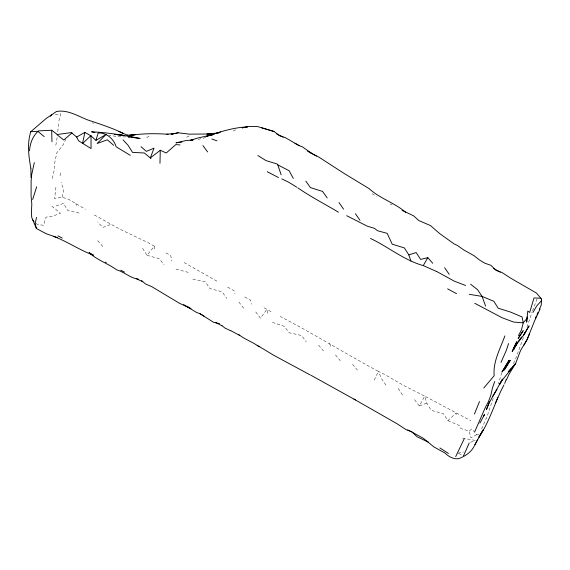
<?xml version="1.0" encoding="UTF-8"?>
<svg xmlns="http://www.w3.org/2000/svg" width="570" height="570" viewBox="0 0 570 570"><rect width="100%" height="100%" fill="white"/><g stroke="black" fill="none" stroke-linecap="round" stroke-linejoin="round"><path stroke-width="0.43" stroke-dasharray="2.85 2.14" d="M60.114 175.774L60.349 170.8M58.539 123.847L57.613 133.409M55.903 187.331L54.613 198.631L62.137 197.199L68.521 199.293L85.4 209.261M55.831 145.264L57.143 137.52M52.362 178.446L53.986 171.078L54.741 162.65L56.822 152.817L62.793 145.407L65.814 139.415M62.137 197.199L63.79 189.867L61.026 182.343M58.888 120.94L60.741 113.843L53.038 115.062M501.814 372.63L498.394 383.774M526.979 327.109L532.18 311.84M493.221 398.309L487.236 415.979L481.543 429.182M537.061 298.851L532.508 311.02M523.388 337.568L516.356 356.977L512.779 365.071M374.241 380.154L378.395 371.384C345.37 353.635 313.5 333.685 280.226 316.478M414.575 399.698L419.292 405.926L424.721 396.15L470.827 420.646M142.593 248.278L147.024 255.296L154.363 246.204L148.806 243.005L119.65 229.055L93.302 214.377M385.933 385.085L381.351 378.466L378.395 371.384L385.904 375.11L402.876 385.049L424.721 396.15L426.802 403.14L431.184 410.307L443.439 413.692L447.892 420.66L455.986 413.129L456.271 415.487M447.892 420.66L459.577 425.598L460.959 428.569L469.153 431.084L471.853 428.918L476.734 434.718L479.028 434.105M146.647 137.698L149.654 135.567M186.597 137.242L190.116 135.354M476.734 434.718L470.948 437.796L469.153 431.084M233.208 131L236.051 129.689M470.556 442.341L475.159 440.396L462.498 438.138M110.252 224.623L102.728 227.444L97.727 221.979M419.292 405.926L426.802 403.14M56.109 205.969L63.548 203.383L67.908 210.608L80.406 213.315M205.827 137.534L197.861 139.472M458.016 453.171L463.503 451.967M125.792 136.878L118.809 136.843L108.792 135.225M192.795 279.101L205.314 281.758L209.853 288.484L222.108 291.868L226.732 298.367M175.952 269.111L188.257 272.353M147.024 255.296L159.272 258.702L164.046 264.786M272.424 322.385L284.451 326.382L289.111 332.78L301.601 335.516L306.297 341.822M92.29 122.785L93.587 123.412M458.757 453.535L463.952 456.071M390.108 203.868L392.124 204.915M184.089 262.535L218.41 282.022M271.042 311.69L262.307 306.781M244.794 296.984L250.686 300.233L251.577 304.202M227.615 287.102L234.448 291.006L234.933 293.671M165.991 252.888L170.722 255.581L171.905 261.039M371.975 193.707L376.435 196.351M35.995 223.419L37.406 224.381L43.548 225.357L46.049 217.12L52.925 216.08L60.47 213.201L50.046 204.787M97.648 240.654L103.491 247.273M352.538 364.337L357.433 370.094M335.466 354.975L340.347 360.767M318.587 345.099L323.461 350.928M238.88 302.029L243.625 308.192M255.738 311.968L260.462 318.188L266.867 309.389L268.206 314.761M398.202 388.419L402.684 395.309M329.66 343.667L331.142 347.664M75.903 203.397L76.302 205.385M154.363 246.204L155.154 250.807"/><path stroke-width="0.85" d="M159.971 163.298L160.27 150.245L166.255 153.002L175.816 144.573L180.006 144.958M402.078 210.38L413.585 215.809L418.843 220.561L430.5 225.578L439.62 233.529L454.29 244.067L457.261 245.364L463.666 249.895L473.984 255.673L479.42 259.941L484.742 263.162L490.934 265.342L496.078 270.415L501.842 272.439L510.877 278.267L536.541 293.123L541.5 299.008L541.279 304.929L539.391 309.325M527.115 316.899L526.666 322.164L527.784 311.056L529.701 312.481L534.005 297.925L540.396 298.217M541.5 299.008L541.244 300.981L536.655 306.005L533.107 312.303M29.554 150.808C29.932 143.319 32.825 135.859 38.518 130.893L51.692 130.245L57.306 134.499L71.314 132.589L76.679 137.035L78.56 140.797L91.05 148.571L91.001 135.546L82.515 143.612L84.88 132.368L90.659 135.696M36.53 217.405L35.19 223.611L36.402 228.506L46.263 233.771L57.506 237.619M34.314 162.607L31.599 175.033L31.115 181.018L31.086 196.258L31.813 204.067L31.443 211.548L31.699 217.348L36.402 228.506M123.448 133.465C111.912 127.837 99.586 123.947 87.459 119.843C77.527 115.91 67.68 109.54 56.551 111.456L46.12 118.524L30.787 131.684C27.018 143.391 28.657 156.216 30.816 168.065M90.694 135.646L95.952 140.355L98.14 132.981C106.633 132.525 113.85 139.002 116.159 146.811L130.309 155.346M32.661 199.514L36.665 186.753M508.554 343.532L506.381 350.229L501.009 362.37M494.732 381.472L492.43 388.006L490.791 395.366L488.376 401.764L485.355 407.422L474.703 431.811M464.336 438.522L455.694 456.613M504.692 383.453L506.217 379.392M503.987 384.942C494.789 401.893 490.029 421.016 479.014 437.012L483.018 430.108L479.014 437.012M504.878 335.908C500.282 348.626 492.758 362.028 494.19 375.708L483.759 388.042M506.381 379.948L509.16 373.991L515.722 363.311L520.56 350.514L527.036 339.727L534.589 320.903L540.103 308.94M479.498 401.536L474.425 414.048M489.495 401.843L486.36 409.737L489.024 403.182L502.519 379.078L499.484 384.714L501.564 381.031L515.722 363.311L508.511 371.562L511.297 368.534M463.595 455.644L469.195 443.025M529.601 333.514L527.036 339.727L523.866 345.206M495.33 403.467L497.809 397.525M535.365 318.188L536.391 315.965M537.075 314.483L538.101 312.267M477.575 439.541L474.646 445.32L480.745 434.062M518.472 335.673L521.436 329.945L523.26 322.827L522.07 316.948L510.385 312.011L498.258 308.263L493.812 301.281L482.099 296.414L469.374 294.334M483.538 416.328L484.529 414.483L479.883 423.139M370.486 238.452C388.426 246.945 403.952 260.177 423.275 265.606L427.799 257.647L432.737 263.276M502.191 371.768L509.053 360.29L502.056 371.946L506.381 366.382M492.758 396.349L497.004 389.388M474.247 446.111C471.041 452.438 464.956 456.363 458.48 458.736C453.107 459.256 448.683 456.606 444.942 453.036L433.834 446.88L423.496 438.394L407.757 429.873M517.147 343.126L513.976 347.6L512.181 351.59L516.798 341.694L513.976 347.6L523.296 335.673L529.01 326.004L523.296 335.673L525.861 331.498L524.229 333.521M517.959 341.836L521.55 336.92M527.043 318.423L523.26 322.827L513.962 322.086M72.069 132.853L63.79 139.992L57.05 134.72M160.27 150.245L150.309 157.961L144.388 153.002L132.525 152.368L128.1 145.329L123.077 139.921M95.952 140.355L106.077 134.477L97.121 143.512L107.352 139.785L113.687 145.314M76.679 137.035L84.88 132.368M181.851 142.108L175.945 142.856L185.229 140.697L193.223 139.842L190.9 140.191L198.225 137.897L212.867 134.727L206.596 136.216C219.984 132.019 233.308 127.402 247.465 126.925L245.207 127.331M213.629 134.178L220.519 131.962M346.667 215.702L367.372 226.219L374.355 228.306L377.575 230.743L387.187 233.358L392.238 244.202L404.372 247.921L408.818 254.89L416.164 252.553L420.653 259.435L427.799 257.647M171.371 134.306L178.132 132.782L189.333 134.15L210.843 133.978M171.085 134.285L178.132 132.782M213.33 133.651L215.018 133.302M192.026 140.191L190.28 140.519L191.969 140.291M243.704 127.595L242.2 127.865L248.712 126.476L257.44 126.519L273.992 131.463L279.45 135.681L285.249 137.577L299.172 145.656L302.364 146.825L311.526 153.33L319.05 157.234L344.244 173.529L369.082 188.599C379.876 198.595 394.561 202.685 405.633 212.296M129.974 135.425L133.102 134.976M219.022 132.931L206.931 134.05L210.864 134M166.732 134.214L174.826 133.473M128.271 136.836L129.739 136.743L128.15 136.643M127.188 135.168L135.446 134.634L129.718 135.453C142.407 133.416 155.375 133.409 168.171 134.249M30.787 131.684L37.819 131.307L44.182 136.593M128.385 136.921L130.06 137.106M131.727 137.292L140.106 138.453L124.203 135.475L114.698 134.377L124.018 135.46C113.252 133.701 102.529 132.268 91.571 131.82L94.926 132.461M138.46 279.165C130.523 278.274 124.403 272.011 116.729 269.859C107.901 263.44 97.221 260.169 89.084 252.66L92.931 254.74M130.209 136.8L136.337 137.812M219.521 323.61L213.515 322.264L199.614 313.507L196.6 312.488L183.611 304.572M261.822 127.858L273.992 131.463M211.812 138.987L216.963 140.826M411.048 431.476L406.132 429.673L397.048 423.745L353.899 399.086M513.399 321.972L502.084 317.732L474.789 303.304M465.59 285.485L454.411 281.209L436.884 271.612M93.687 255.253C79.857 250.266 67.709 241.744 53.958 236.514M436.599 271.491L423.275 265.606M118.938 131.528L127.872 135.368M230.864 330.842L224.893 328.042L221.538 325.27M428.533 442.227L417.041 436.755L411.868 431.775M281.801 178.887L288.52 182.143L296.763 187.174M136.365 278.68L142.721 281.765M57.912 235.88L62.28 238.096M276.443 133.751L283.105 137.163M278.481 177.576L267.216 171.684M120.74 270.194L124.545 272.139M215.702 322.549L221.951 325.755M257.861 155.546L266.019 160.605L277.312 164.046L277.79 164.865L289.14 170.729L293.322 178.446M355.516 399.99L310.956 375.267M456.563 293.692L447.621 288.84M105.429 262.093L106.262 262.542M231.206 330.885L239.749 335.474M493.613 268.406L500.31 272.168M294.975 143.284L299.172 145.656M316.371 156.059L307.779 151.15L311.526 153.33M310.194 374.946L273.807 355.324L257.184 345.292M439.912 447.949L448.433 453.442M199.614 313.507L203.967 316.072M186.775 306.197L190.993 308.684L179.472 303.283L151.691 286.61L145.549 283.981L141.545 280.575M338.48 212.204C324.914 204.089 310.814 196.857 297.811 187.836M259.044 346.731C252.681 341.893 244.829 339.485 238.652 334.505M151.036 158.446L150.309 157.961L154.042 148.15L146.369 151.378L141.068 146.739M470.578 284.188L477.567 289.674L482.099 296.414L485.576 306.076M202.906 145.599L207.601 151.912M32.611 219.714L34.093 221.773M305.834 181.132L310.458 187.623L322.563 191.413L327.18 197.925M444.6 267.729L449.196 274.312M355.402 213.707L359.991 220.298M338.993 202.535L343.567 209.169M277.79 164.865L281.16 174.819M408.818 254.89L410.899 261.096M51.692 130.245L51.963 141.752M30.887 168.207L30.994 177.441M514.689 347.194L513.52 349.93L517.56 342.57L514.689 347.194M510.193 360.397L504.258 369.923L510.193 360.397M523.153 330.757L518.223 338.302L523.153 330.757M51.67 114.677L50.552 115.981L51.67 114.677"/></g></svg>
